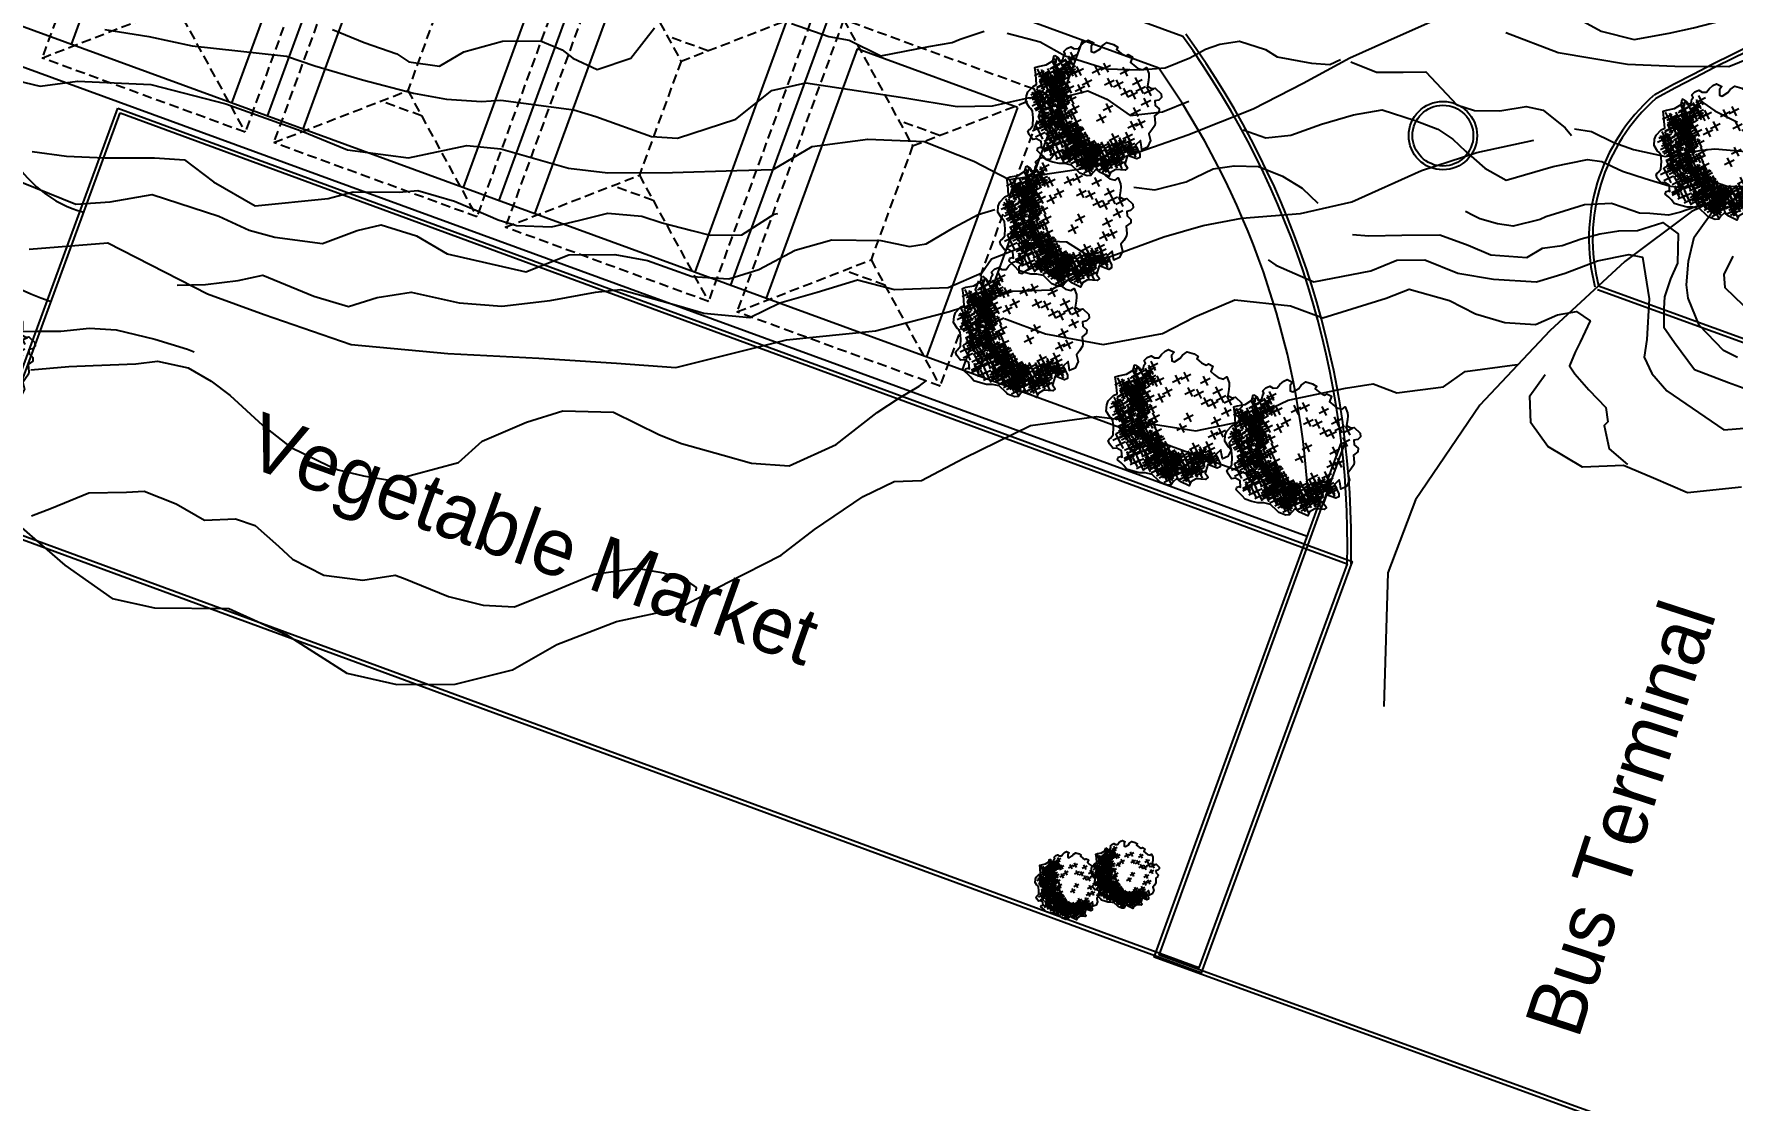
# Model space of a CAD drawing. Header units: inches. Extents: x 200 to 566, y -336 to 11.
# Drawn here: x 354.2 to 443.7, y -216.7 to -160.5 of the extents above; entities that cross this region are included whole.
import ezdxf

# ---------------------------------------------------------------- set-up
doc = ezdxf.new("R2010")
doc.units = ezdxf.units.IN
doc.header["$MEASUREMENT"] = 0
doc.linetypes.add('DASHED', pattern=[0.75, 0.5, -0.25])
doc.layers.get('0').update_dxf_attribs({"color": 31})
for name, color, linetype in [('boundary', 21, 'Continuous'), ('NEW', 7, 'Continuous'), ('retaining wall', 7, 'Continuous'), ('roof', 1, 'DASHED'), ('trees', 76, 'Continuous')]:
    doc.layers.add(name, color=color, linetype=linetype)

# ---------------------------------------------------------------- blocks, each defined once
blk = doc.blocks.new('decitree')
at = {"layer": 'boundary'}
blk.add_lwpolyline([(-4.54, 2.53), (-4.18, 2.47), (-3.98, 2.25), (-3.73, 2.5), (-3.82, 2.86), (-3.79, 3.05), (-3.98, 3.19), (-3.85, 3.55), (-3.6, 3.83), (-3.26, 3.8), (-2.93, 3.97), (-2.85, 4.33), (-2.68, 4.75), (-2.46, 5), (-1.93, 5), (-2.01, 4.66), (-1.79, 4.22), (-1.54, 4.25), (-1.21, 4.75), (-1.15, 5.08), (-0.9, 5.52), (-0.29, 5.63), (0.15, 5.58), (0.12, 5.33), (0.65, 5.19), (1.1, 5.19), (1.23, 5.38), (1.68, 5.36), (1.73, 4.86), (2.1, 4.75), (2.54, 4.66), (3.01, 4.75), (3.18, 5.05), (3.59, 4.66), (3.71, 4.44), (3.84, 4.11), (3.98, 3.61), (4.4, 3.58), (4.65, 3.75), (5.34, 3.53), (5.51, 3.25), (5.4, 2.94), (5.12, 2.72), (5.32, 2.39), (5.76, 2.25), (5.87, 1.97), (5.65, 1.53), (5.98, 0.97), (6.04, 0.78), (5.98, 0.31), (5.9, -0.11), (6.29, -0.58), (6.29, -1.22), (5.95, -1.63), (5.68, -1.25), (5.48, -0.97), (5.26, -1.52), (5.95, -2.08), (6.07, -2.33), (5.9, -2.55), (5.01, -2.63), (5.12, -3.41), (5.51, -3.63), (5.4, -3.88), (4.62, -4.19), (4.32, -4.63), (4.34, -5.02), (3.54, -5.02), (3.07, -4.91), (2.93, -5.32), (2.87, -5.63), (2.59, -5.79), (1.93, -5.85), (1.71, -5.77), (0.96, -5.52), (0.37, -5.66), (-0.1, -5.88), (-0.65, -5.99), (-1.26, -6.07), (-1.62, -5.9), (-1.93, -5.79), (-2.32, -5.68), (-2.37, -5.43), (-2.21, -5.29), (-2.07, -5.29), (-2.35, -4.82), (-2.82, -4.77), (-3.1, -4.96), (-3.57, -4.71), (-3.79, -4.49), (-3.76, -4.32), (-3.71, -4.24), (-3.62, -3.85), (-3.87, -3.24), (-4.18, -2.74), (-4.43, -2.58), (-4.57, -2.55), (-5.07, -2.24), (-5.26, -1.74), (-5.29, -1.36), (-5.09, -0.75), (-4.87, -0.47), (-5.32, 0.31), (-5.65, 0.81), (-5.43, 1.03), (-4.85, 1.45), (-4.48, 2.03), (-4.57, 2.47), (-4.54, 2.55)], dxfattribs=at)
at = {"layer": 'trees', "linetype": 'Continuous'}
for points in [[(-3.46, 3), (-2.76, 2.44)], [(-3.43, 3.39), (-2.74, 2.83)], [(-2.82, 3.08), (-3.4, 2.33)], [(-2.79, 3.47), (-3.37, 2.72)], [(-0.96, 3.22), (-0.26, 2.67)], [(-0.32, 3.3), (-0.9, 2.55)], [(-0.38, 3.78), (0.32, 3.22)], [(0.26, 3.86), (-0.32, 3.11)], [(1.29, 4.19), (1.98, 3.64)], [(1.9, 3), (1.32, 2.25)], [(1.93, 4.27), (1.35, 3.53)], [(2.68, 3.83), (3.37, 3.28)], [(3.32, 3.91), (2.73, 3.16)], [(3.21, 3.41), (3.9, 2.86)], [(3.84, 3.5), (3.26, 2.75)], [(3.93, 3.53), (4.62, 2.97)], [(4.57, 3.61), (3.98, 2.86)], [(-4.59, 2.23), (-4.33, 2.19), (-4.18, 2.01), (-4.26, 2.45), (-4.26, 2.46)], [(-4.59, 2.23), (-4.33, 2.19), (-4.18, 2.01), (-4.26, 2.45), (-4.26, 2.46)], [(-4.46, 1.92), (-3.76, 1.36)], [(-4.4, 2.06), (-3.71, 1.5)], [(-3.82, 2), (-4.4, 1.25)], [(-3.76, 2.14), (-4.35, 1.39)], [(-4.32, 1.56), (-3.62, 1)], [(-3.68, 1.64), (-4.26, 0.89)], [(-4.12, 2.44), (-3.43, 1.89)], [(-3.48, 2.53), (-4.07, 1.78)], [(-4.07, 1.81), (-3.37, 1.25)], [(-3.43, 1.89), (-4.01, 1.14)], [(-3.62, 2.64), (-2.93, 2.08)], [(-2.99, 2.72), (-3.57, 1.97)], [(-3.57, 1.67), (-2.87, 1.11)], [(-3.54, 2.19), (-2.85, 1.64)], [(-2.93, 1.75), (-3.51, 1)], [(-3.48, 2.55), (-2.79, 2)], [(-2.9, 2.28), (-3.48, 1.53)], [(-2.85, 2.64), (-3.43, 1.89)], [(-3.43, 2.03), (-2.74, 1.47)], [(-2.79, 2.11), (-3.37, 1.36)], [(-3.26, 1.86), (-2.57, 1.31)], [(-2.62, 1.94), (-3.21, 1.2)], [(-3.12, 2.39), (-2.43, 1.83)], [(-2.49, 2.47), (-3.07, 1.72)], [(-3.01, 2.14), (-2.32, 1.58)], [(-2.37, 2.22), (-2.96, 1.47)], [(-2.68, 2.19), (-1.99, 1.64)], [(-2.04, 2.28), (-2.62, 1.53)], [(-2.4, 2.47), (-1.71, 1.92)], [(-1.76, 2.55), (-2.35, 1.81)], [(-1.29, 1.89), (-0.6, 1.33)], [(-0.65, 1.97), (-1.24, 1.22)], [(0.49, 2.72), (1.18, 2.17)], [(1.12, 2.8), (0.54, 2.06)], [(1.26, 2.92), (1.96, 2.36)], [(2.15, 2.55), (2.84, 2)], [(2.79, 2.64), (2.21, 1.89)], [(2.79, 2.67), (3.48, 2.11)], [(3.43, 2.75), (2.84, 2)], [(4.15, 2.53), (4.84, 1.97)], [(4.79, 2.61), (4.21, 1.86)], [(-5.43, 0.81), (-4.73, 0.25)], [(-4.79, 0.89), (-5.37, 0.14)], [(-5.07, 0.89), (-4.37, 0.34)], [(-4.43, 0.97), (-5.01, 0.22)], [(-4.87, 0.67), (-4.18, 0.11)], [(-4.23, 0.75), (-4.82, 0)], [(-4.82, 0.56), (-4.12, 0)], [(-4.18, 0.64), (-4.76, -0.11)], [(-4.15, 0.06), (-4.73, -0.69)], [(-4.15, 0), (-4.73, -0.75)], [(-4.68, 0.59), (-3.98, 0.03)], [(-4.65, 0.5), (-3.96, -0.05)], [(-4.62, 1.22), (-3.93, 0.67)], [(-4.04, 0.67), (-4.62, -0.08)], [(-4.01, 0.59), (-4.6, -0.16)], [(-3.98, 1.31), (-4.57, 0.56)], [(-4.54, 0.78), (-3.85, 0.22)], [(-3.9, 0.86), (-4.48, 0.11)], [(-4.4, 0.03), (-3.71, -0.52)], [(-3.76, 0.11), (-4.35, -0.63)], [(-4.32, 0.45), (-3.62, -0.11)], [(-3.68, 0.53), (-4.26, -0.22)], [(-4.21, 0.45), (-3.51, -0.11)], [(-4.15, 0.53), (-3.46, -0.02)], [(-3.57, 0.53), (-4.15, -0.22)], [(-3.51, 0.61), (-4.1, -0.14)], [(-4.04, 0.89), (-3.35, 0.34)], [(-4.01, 1.14), (-3.32, 0.59)], [(-3.4, 0.97), (-3.98, 0.22)], [(-3.37, 1.22), (-3.96, 0.47)], [(-3.9, 1.36), (-3.21, 0.81)], [(-3.9, 0.03), (-3.21, -0.52)], [(-3.26, 1.45), (-3.85, 0.7)], [(-3.26, 0.11), (-3.85, -0.63)], [(-3.82, 0.45), (-3.12, -0.11)], [(-3.23, 0.03), (-3.82, -0.72)], [(-3.79, 1.39), (-3.1, 0.84)], [(-3.18, 0.53), (-3.76, -0.22)], [(-3.15, 1.47), (-3.73, 0.72)], [(-3.68, 0.53), (-2.99, -0.02)], [(-3.04, 0.61), (-3.62, -0.14)], [(-3.6, 1.2), (-2.9, 0.64)], [(-3.6, 0.97), (-2.9, 0.42)], [(-2.96, 1.28), (-3.54, 0.53)], [(-3.54, 1.25), (-2.85, 0.7)], [(-2.96, 1.06), (-3.54, 0.31)], [(-2.9, 1.33), (-3.48, 0.59)], [(-3.46, 0.34), (-2.76, -0.22)], [(-3.46, 0.09), (-2.76, -0.47)], [(-2.82, 0.42), (-3.4, -0.33)], [(-2.82, 0.17), (-3.4, -0.58)], [(-2.82, 0.03), (-3.4, -0.72)], [(-3.32, 0.7), (-2.62, 0.14)], [(-3.29, 1.2), (-2.6, 0.64)], [(-2.68, 0.78), (-3.26, 0.03)], [(-2.65, 1.28), (-3.23, 0.53)], [(-2.65, 0), (-3.23, -0.75)], [(-3.18, 0.09), (-2.49, -0.47)], [(-2.57, 0.03), (-3.15, -0.72)], [(-2.54, 0.17), (-3.12, -0.58)], [(-3.04, 0.47), (-2.35, -0.08)], [(-2.4, 0.56), (-2.99, -0.19)], [(-2.96, 0.95), (-2.26, 0.39)], [(-2.96, 0.17), (-2.26, -0.39)], [(-2.32, 1.03), (-2.9, 0.28)], [(-2.32, 0.25), (-2.9, -0.5)], [(-2.68, 0.14), (-1.99, -0.41)], [(-2.65, 0.22), (-1.96, -0.33)], [(-2.04, 0.22), (-2.62, -0.52)], [(-2.01, 0.31), (-2.6, -0.44)], [(-2.51, 0.72), (-1.82, 0.17)], [(-1.87, 0.81), (-2.46, 0.06)], [(-1.26, 0.03), (-1.85, -0.72)], [(-1.62, 1.11), (-0.93, 0.56)], [(-0.99, 1.2), (-1.57, 0.45)], [(1.35, 0.67), (2.04, 0.11)], [(1.98, 0.75), (1.4, 0)], [(3.68, 1.39), (4.37, 0.84)], [(4.32, 1.47), (3.73, 0.72)], [(3.96, 0.2), (4.65, -0.36)], [(4.59, 0.28), (4.01, -0.47)], [(4.48, 0.67), (5.18, 0.11)], [(5.12, 0.75), (4.54, 0)], [(-4.98, -0.86), (-4.29, -1.41)], [(-4.96, -1.22), (-4.26, -1.77)], [(-4.35, -0.77), (-4.93, -1.52)], [(-4.32, -1.13), (-4.9, -1.88)], [(-4.79, -0.02), (-4.1, -0.58)], [(-4.79, -0.08), (-4.1, -0.63)], [(-4.73, -0.77), (-4.04, -1.33)], [(-4.1, -0.69), (-4.68, -1.44)], [(-4.48, -1.38), (-3.79, -1.94)], [(-3.85, -1.3), (-4.43, -2.05)], [(-4.37, -0.83), (-3.68, -1.38)], [(-3.73, -0.75), (-4.32, -1.49)], [(-4.29, -1.25), (-3.6, -1.8)], [(-3.65, -1.16), (-4.23, -1.91)], [(-4.01, -0.27), (-3.32, -0.83)], [(-3.37, -0.19), (-3.96, -0.94)], [(-3.87, -0.05), (-3.18, -0.61)], [(-3.23, -1.41), (-3.82, -2.16)], [(-3.73, -0.41), (-3.04, -0.97)], [(-3.1, -0.33), (-3.68, -1.08)], [(-3.65, -0.94), (-2.96, -1.49)], [(-3.01, -0.86), (-3.6, -1.61)], [(-3.51, -0.11), (-2.82, -0.66)], [(-3.51, -0.61), (-2.82, -1.16)], [(-2.87, -0.02), (-3.46, -0.77)], [(-3.46, -0.05), (-2.76, -0.61)], [(-2.87, -0.52), (-3.46, -1.27)], [(-3.4, -0.3), (-2.71, -0.86)], [(-2.76, -0.22), (-3.35, -0.97)], [(-3.29, -0.08), (-2.6, -0.63)], [(-3.29, -1.02), (-2.6, -1.58)], [(-3.26, -1.36), (-2.57, -1.91)], [(-2.65, -0.94), (-3.23, -1.69)], [(-2.65, -1.44), (-3.23, -2.19)], [(-3.21, -0.05), (-2.51, -0.61)], [(-2.62, -1.27), (-3.21, -2.02)], [(-3.12, -0.27), (-2.43, -0.83)], [(-3.12, -0.61), (-2.43, -1.16)], [(-2.49, -0.19), (-3.07, -0.94)], [(-2.49, -0.52), (-3.07, -1.27)], [(-2.85, -0.27), (-2.15, -0.83)], [(-2.82, -0.33), (-2.12, -0.88)], [(-2.21, -0.19), (-2.79, -0.94)], [(-2.18, -0.25), (-2.76, -1)], [(-2.74, -0.11), (-2.04, -0.66)], [(-2.1, -0.02), (-2.68, -0.77)], [(-2.62, -0.22), (-1.93, -0.77)], [(-2.6, -0.8), (-1.9, -1.36)], [(-1.99, -0.14), (-2.57, -0.88)], [(-2.57, -0.72), (-1.87, -1.27)], [(-1.96, -0.72), (-2.54, -1.47)], [(-1.93, -0.63), (-2.51, -1.38)], [(-2.51, -1.19), (-1.82, -1.74)], [(-2.51, -1.41), (-1.82, -1.97)], [(-1.87, -1.11), (-2.46, -1.86)], [(-1.87, -1.33), (-2.46, -2.08)], [(-2.37, -0.83), (-1.68, -1.38)], [(-1.74, -0.75), (-2.32, -1.49)], [(-2.26, -0.16), (-1.57, -0.72)], [(-2.26, -0.88), (-1.57, -1.44)], [(-1.62, -0.08), (-2.21, -0.83)], [(-2.21, -0.72), (-1.51, -1.27)], [(-1.62, -0.8), (-2.21, -1.55)], [(-1.57, -0.63), (-2.15, -1.38)], [(-1.9, -0.05), (-1.21, -0.61)], [(-1.76, -1.41), (-1.07, -1.97)], [(-1.13, -1.33), (-1.71, -2.08)], [(-1.43, -1.33), (-0.74, -1.88)], [(-0.79, -1.25), (-1.37, -1.99)], [(-1.32, -0.63), (-0.63, -1.19)], [(-0.68, -0.55), (-1.26, -1.3)], [(-1.24, -1.16), (-0.54, -1.72)], [(-0.6, -1.08), (-1.18, -1.83)], [(1.21, -0.44), (1.9, -1)], [(1.85, -0.36), (1.26, -1.11)], [(3.59, -1.41), (3.01, -2.16)], [(4.32, -1.44), (3.73, -2.19)], [(3.98, -0.86), (4.68, -1.41)], [(4.62, -0.77), (4.04, -1.52)], [(4.29, -1.13), (4.98, -1.69)], [(4.93, -1.05), (4.34, -1.8)], [(5.15, -1.41), (4.57, -2.16)], [(-4.46, -1.69), (-3.76, -2.24)], [(-3.82, -1.61), (-4.4, -2.35)], [(-4.18, -1.83), (-3.48, -2.38)], [(-3.54, -1.74), (-4.12, -2.49)], [(-4.01, -1.91), (-3.32, -2.47)], [(-3.37, -1.83), (-3.96, -2.58)], [(-3.87, -1.49), (-3.18, -2.05)], [(-3.73, -1.94), (-3.04, -2.49)], [(-3.1, -1.86), (-3.68, -2.6)], [(-3.6, -2.35), (-2.9, -2.91)], [(-2.96, -2.27), (-3.54, -3.02)], [(-3.46, -2.27), (-2.76, -2.83)], [(-2.85, -2.91), (-3.43, -3.66)], [(-2.82, -2.19), (-3.4, -2.94)], [(-3.37, -2.72), (-2.68, -3.27)], [(-2.74, -2.63), (-3.32, -3.38)], [(-3.29, -1.52), (-2.6, -2.08)], [(-3.18, -2.96), (-2.49, -3.52)], [(-2.54, -2.88), (-3.12, -3.63)], [(-2.96, -1.94), (-2.26, -2.49)], [(-2.32, -1.86), (-2.9, -2.6)], [(-2.82, -2.55), (-2.12, -3.1)], [(-2.24, -2.91), (-2.82, -3.66)], [(-2.18, -2.47), (-2.76, -3.21)], [(-2.71, -2.19), (-2.01, -2.74)], [(-2.68, -2.83), (-1.99, -3.38)], [(-2.65, -1.91), (-1.96, -2.47)], [(-2.07, -2.1), (-2.65, -2.85)], [(-2.04, -2.74), (-2.62, -3.49)], [(-2.01, -1.83), (-2.6, -2.58)], [(-2.54, -2.38), (-1.85, -2.94)], [(-1.9, -2.3), (-2.49, -3.05)], [(-2.37, -1.66), (-1.68, -2.22)], [(-2.37, -2.55), (-1.68, -3.1)], [(-2.35, -1.83), (-1.65, -2.38)], [(-2.35, -2.69), (-1.65, -3.24)], [(-1.74, -1.58), (-2.32, -2.33)], [(-1.74, -2.47), (-2.32, -3.21)], [(-1.71, -1.74), (-2.29, -2.49)], [(-1.71, -2.6), (-2.29, -3.35)], [(-2.24, -2.55), (-1.54, -3.1)], [(-1.6, -2.47), (-2.18, -3.21)], [(-2.07, -2.22), (-1.37, -2.77)], [(-2.01, -1.66), (-1.32, -2.22)], [(-1.43, -2.13), (-2.01, -2.88)], [(-1.37, -1.58), (-1.96, -2.33)], [(-1.96, -2.08), (-1.26, -2.63)], [(-1.93, -1.61), (-1.24, -2.16)], [(-1.32, -1.99), (-1.9, -2.74)], [(-1.9, -2.41), (-1.21, -2.96)], [(-1.29, -1.52), (-1.87, -2.27)], [(-1.26, -2.33), (-1.85, -3.08)], [(-1.82, -1.99), (-1.13, -2.55)], [(-1.79, -2.49), (-1.1, -3.05)], [(-1.18, -1.91), (-1.76, -2.66)], [(-1.15, -2.41), (-1.74, -3.16)], [(-1.65, -2.55), (-0.96, -3.1)], [(-1.01, -2.47), (-1.6, -3.21)], [(-1.49, -2.35), (-0.79, -2.91)], [(-0.85, -2.27), (-1.43, -3.02)], [(-1.4, -2.58), (-0.71, -3.13)], [(-0.76, -2.49), (-1.35, -3.24)], [(-1.32, -2.96), (-0.63, -3.52)], [(-1.29, -2.13), (-0.6, -2.69)], [(-0.68, -2.88), (-1.26, -3.63)], [(-0.65, -2.05), (-1.24, -2.8)], [(-1.07, -2.41), (-0.38, -2.96)], [(-1.07, -2.55), (-0.38, -3.1)], [(-0.43, -2.33), (-1.01, -3.08)], [(-0.43, -2.47), (-1.01, -3.21)], [(-0.93, -2.1), (-0.24, -2.66)], [(-0.29, -2.02), (-0.88, -2.77)], [(-0.85, -2.22), (-0.15, -2.77)], [(-0.82, -2.24), (-0.13, -2.8)], [(-0.21, -2.13), (-0.79, -2.88)], [(-0.18, -2.16), (-0.76, -2.91)], [(-0.76, -2.58), (-0.07, -3.13)], [(-0.76, -2.96), (-0.07, -3.52)], [(-0.13, -2.49), (-0.71, -3.24)], [(-0.65, -1.66), (0.04, -2.22)], [(-0.01, -1.58), (-0.6, -2.33)], [(-0.35, -2.19), (0.35, -2.74)], [(-0.32, -2.58), (0.37, -3.13)], [(0.29, -2.1), (-0.29, -2.85)], [(0.32, -2.49), (-0.26, -3.24)], [(-0.21, -2.19), (0.49, -2.74)], [(-0.18, -2.55), (0.51, -3.1)], [(0.43, -2.1), (-0.15, -2.85)], [(0.46, -2.47), (-0.13, -3.21)], [(-0.04, -2.27), (0.65, -2.83)], [(0.6, -2.19), (0.01, -2.94)], [(0.01, -2.66), (0.71, -3.21)], [(0.62, -2.96), (0.04, -3.71)], [(0.65, -2.58), (0.07, -3.33)], [(0.65, -2.94), (0.07, -3.69)], [(0.15, -2.66), (0.85, -3.21)], [(0.79, -2.58), (0.21, -3.33)], [(0.26, -2.83), (0.96, -3.38)], [(0.29, -2.88), (0.98, -3.44)], [(0.9, -2.74), (0.32, -3.49)], [(0.49, -2.63), (1.18, -3.19)], [(1.12, -2.55), (0.54, -3.3)], [(1.23, -2.94), (0.65, -3.69)], [(0.71, -2.41), (1.4, -2.96)], [(0.73, -2.77), (1.43, -3.33)], [(1.37, -2.69), (0.79, -3.44)], [(1.23, -2.8), (1.93, -3.35)], [(1.23, -2.85), (1.93, -3.41)], [(1.23, -2.91), (1.93, -3.46)], [(1.87, -2.72), (1.29, -3.46)], [(1.87, -2.77), (1.29, -3.52)], [(1.87, -2.83), (1.29, -3.58)], [(1.65, -2.88), (2.35, -3.44)], [(2.29, -2.8), (1.71, -3.55)], [(1.9, -2.8), (2.59, -3.35)], [(2.54, -2.72), (1.96, -3.46)], [(2.54, -2.91), (1.96, -3.66)], [(2.62, -2.91), (2.04, -3.66)], [(2.79, -2.91), (2.21, -3.66)], [(2.4, -2.55), (3.09, -3.1)], [(3.04, -2.47), (2.46, -3.21)], [(3.12, -2.94), (2.54, -3.69)], [(2.9, -2.3), (3.59, -2.85)], [(2.96, -1.49), (3.65, -2.05)], [(3.54, -2.22), (2.96, -2.96)], [(3.07, -2.08), (3.76, -2.63)], [(3.09, -2.52), (3.79, -3.08)], [(3.71, -1.99), (3.12, -2.74)], [(3.73, -2.44), (3.15, -3.19)], [(3.21, -2.66), (3.9, -3.21)], [(3.84, -2.58), (3.26, -3.33)], [(3.46, -1.86), (4.15, -2.41)], [(4.09, -1.77), (3.51, -2.52)], [(3.59, -2.22), (4.29, -2.77)], [(3.62, -2.63), (4.32, -3.19)], [(4.23, -2.13), (3.65, -2.88)], [(3.68, -1.52), (4.37, -2.08)], [(4.26, -2.55), (3.68, -3.3)], [(3.71, -2.24), (4.4, -2.8)], [(3.73, -1.72), (4.43, -2.27)], [(3.73, -2.69), (4.43, -3.24)], [(4.34, -2.16), (3.76, -2.91)], [(4.37, -1.63), (3.79, -2.38)], [(4.37, -2.6), (3.79, -3.35)], [(3.98, -1.86), (4.68, -2.41)], [(4.62, -1.77), (4.04, -2.52)], [(4.04, -2.22), (4.73, -2.77)], [(4.68, -2.13), (4.09, -2.88)], [(4.15, -2.85), (4.84, -3.41)], [(4.18, -2.44), (4.87, -2.99)], [(4.79, -2.77), (4.21, -3.52)], [(4.82, -2.35), (4.23, -3.1)], [(4.32, -1.94), (5.01, -2.49)], [(4.95, -1.86), (4.37, -2.6)], [(4.51, -1.49), (5.2, -2.05)], [(4.57, -1.94), (5.26, -2.49)], [(5.2, -1.86), (4.62, -2.6)], [(4.68, -1.69), (5.37, -2.24)], [(4.68, -1.77), (5.37, -2.33)], [(5.32, -1.61), (4.73, -2.35)], [(5.32, -1.69), (4.73, -2.44)], [(4.95, -1.74), (5.65, -2.3)], [(5.59, -1.66), (5.01, -2.41)], [(5.04, -1.91), (5.73, -2.47)], [(5.68, -1.83), (5.09, -2.58)], [(-3.48, -2.99), (-2.79, -3.55)], [(-3.48, -3.66), (-2.79, -4.21)], [(-2.85, -3.58), (-3.43, -4.32)], [(-3.04, -3.21), (-2.35, -3.77)], [(-3.01, -4.02), (-2.32, -4.57)], [(-2.4, -3.13), (-2.99, -3.88)], [(-2.37, -3.94), (-2.96, -4.68)], [(-2.87, -2.99), (-2.18, -3.55)], [(-2.82, -3.3), (-2.12, -3.85)], [(-2.18, -3.21), (-2.76, -3.96)], [(-2.35, -3.38), (-1.65, -3.94)], [(-1.71, -3.3), (-2.29, -4.05)], [(-2.18, -4.02), (-1.49, -4.57)], [(-1.54, -3.94), (-2.12, -4.68)], [(-2.07, -3.24), (-1.37, -3.8)], [(-2.07, -3.55), (-1.37, -4.1)], [(-1.43, -3.16), (-2.01, -3.91)], [(-1.43, -3.46), (-2.01, -4.21)], [(-1.9, -3.74), (-1.21, -4.3)], [(-1.26, -3.66), (-1.85, -4.41)], [(-1.82, -4.13), (-1.13, -4.68)], [(-1.18, -4.05), (-1.76, -4.8)], [(-1.65, -3.41), (-0.96, -3.96)], [(-1.01, -3.33), (-1.6, -4.07)], [(-1.49, -4.21), (-0.79, -4.77)], [(-0.85, -4.13), (-1.43, -4.88)], [(-1.4, -3.63), (-0.71, -4.19)], [(-1.37, -3.35), (-0.68, -3.91)], [(-0.76, -3.55), (-1.35, -4.3)], [(-0.74, -3.27), (-1.32, -4.02)], [(-1.1, -3.91), (-0.4, -4.46)], [(-0.46, -3.82), (-1.04, -4.57)], [(-0.85, -3.1), (-0.15, -3.66)], [(-0.21, -3.02), (-0.79, -3.77)], [(-0.71, -3.88), (-0.01, -4.43)], [(-0.6, -3.38), (0.1, -3.94)], [(-0.57, -3.85), (0.12, -4.41)], [(0.04, -3.3), (-0.54, -4.05)], [(-0.51, -3.08), (0.18, -3.63)], [(0.07, -3.77), (-0.51, -4.52)], [(0.12, -2.99), (-0.46, -3.74)], [(-0.29, -3.21), (0.4, -3.77)], [(-0.26, -4.1), (0.43, -4.66)], [(-0.26, -4.35), (0.43, -4.91)], [(0.35, -3.13), (-0.24, -3.88)], [(0.37, -4.02), (-0.21, -4.77)], [(0.37, -4.27), (-0.21, -5.02)], [(-0.15, -3.41), (0.54, -3.96)], [(0.49, -3.33), (-0.1, -4.07)], [(-0.01, -3.05), (0.68, -3.6)], [(0.01, -3.02), (0.71, -3.58)], [(0.1, -3.49), (0.79, -4.05)], [(0.15, -3.35), (0.85, -3.91)], [(0.73, -3.41), (0.15, -4.16)], [(0.21, -4.02), (0.9, -4.57)], [(0.26, -3.91), (0.96, -4.46)], [(0.85, -3.94), (0.26, -4.68)], [(0.51, -3.69), (1.21, -4.24)], [(0.54, -3.16), (1.23, -3.71)], [(0.54, -3.96), (1.23, -4.52)], [(1.15, -3.6), (0.57, -4.35)], [(0.57, -4.1), (1.26, -4.66)], [(0.6, -3.02), (1.29, -3.58)], [(1.18, -3.08), (0.6, -3.82)], [(1.18, -3.88), (0.6, -4.63)], [(0.6, -4.43), (1.29, -4.99)], [(0.62, -3.3), (1.32, -3.85)], [(1.21, -4.02), (0.62, -4.77)], [(1.23, -4.35), (0.65, -5.1)], [(1.26, -3.21), (0.68, -3.96)], [(0.9, -4.05), (1.6, -4.6)], [(0.93, -3.24), (1.62, -3.8)], [(1.54, -3.96), (0.96, -4.71)], [(1.04, -3.66), (1.73, -4.21)], [(1.1, -3.55), (1.79, -4.1)], [(1.68, -3.58), (1.1, -4.32)], [(1.73, -3.46), (1.15, -4.21)], [(1.21, -3.33), (1.9, -3.88)], [(1.85, -3.24), (1.26, -3.99)], [(1.32, -4.38), (2.01, -4.93)], [(1.37, -3.13), (2.07, -3.69)], [(1.96, -4.3), (1.37, -5.05)], [(1.4, -4.16), (2.1, -4.71)], [(2.01, -3.05), (1.43, -3.8)], [(1.43, -3.66), (2.12, -4.21)], [(2.04, -4.07), (1.46, -4.82)], [(2.07, -3.58), (1.48, -4.32)], [(1.57, -4.32), (2.26, -4.88)], [(2.21, -4.24), (1.62, -4.99)], [(1.68, -3.38), (2.37, -3.94)], [(1.68, -3.66), (2.37, -4.21)], [(1.71, -3.08), (2.4, -3.63)], [(2.32, -3.3), (1.73, -4.05)], [(2.32, -3.58), (1.73, -4.32)], [(2.35, -2.99), (1.76, -3.74)], [(1.9, -2.99), (2.59, -3.55)], [(1.9, -3.58), (2.59, -4.13)], [(1.93, -4.3), (2.62, -4.85)], [(1.93, -4.38), (2.62, -4.93)], [(2.54, -3.49), (1.96, -4.24)], [(1.98, -2.99), (2.68, -3.55)], [(1.98, -3.96), (2.68, -4.52)], [(2.57, -4.21), (1.98, -4.96)], [(2.57, -4.3), (1.98, -5.05)], [(2.62, -3.88), (2.04, -4.63)], [(2.1, -3.99), (2.79, -4.55)], [(2.12, -3.52), (2.82, -4.07)], [(2.15, -2.99), (2.84, -3.55)], [(2.15, -3.27), (2.84, -3.82)], [(2.73, -3.91), (2.15, -4.66)], [(2.76, -3.44), (2.18, -4.19)], [(2.79, -3.19), (2.21, -3.94)], [(2.23, -3.66), (2.93, -4.21)], [(2.87, -3.58), (2.29, -4.32)], [(2.32, -4.02), (3.01, -4.57)], [(2.96, -3.94), (2.37, -4.68)], [(2.4, -3.96), (3.09, -4.52)], [(3.04, -3.88), (2.46, -4.63)], [(2.48, -3.02), (3.18, -3.58)], [(2.51, -4.38), (3.21, -4.93)], [(3.15, -4.3), (2.57, -5.05)], [(2.73, -3.58), (3.43, -4.13)], [(3.37, -3.49), (2.79, -4.24)], [(2.82, -3.35), (3.51, -3.91)], [(3.46, -3.27), (2.87, -4.02)], [(2.93, -3.94), (3.62, -4.49)], [(3.57, -3.85), (2.98, -4.6)], [(3.07, -3.1), (3.76, -3.66)], [(3.09, -3.69), (3.79, -4.24)], [(3.71, -3.02), (3.12, -3.77)], [(3.73, -3.6), (3.15, -4.35)], [(3.26, -3.6), (3.96, -4.16)], [(3.29, -3.91), (3.98, -4.46)], [(3.29, -4.21), (3.98, -4.77)], [(3.29, -4.24), (3.98, -4.8)], [(3.9, -3.52), (3.32, -4.27)], [(3.93, -3.82), (3.34, -4.57)], [(3.93, -4.13), (3.34, -4.88)], [(3.93, -4.16), (3.34, -4.91)], [(3.59, -3.69), (4.29, -4.24)], [(3.59, -4.21), (4.29, -4.77)], [(3.65, -3.33), (4.34, -3.88)], [(4.23, -3.6), (3.65, -4.35)], [(4.23, -4.13), (3.65, -4.88)], [(4.29, -3.24), (3.71, -3.99)], [(3.76, -3.08), (4.45, -3.63)], [(4.4, -2.99), (3.82, -3.74)], [(3.82, -3.19), (4.51, -3.74)], [(3.82, -3.3), (4.51, -3.85)], [(4.45, -3.1), (3.87, -3.85)], [(4.45, -3.21), (3.87, -3.96)], [(3.98, -3.49), (4.68, -4.05)], [(4.62, -3.41), (4.04, -4.16)], [(4.18, -3.13), (4.87, -3.69)], [(4.82, -3.05), (4.23, -3.8)], [(4.4, -3.35), (5.09, -3.91)], [(5.04, -3.27), (4.45, -4.02)], [(-1.9, -4.66), (-1.21, -5.21)], [(-1.87, -4.71), (-1.18, -5.27)], [(-1.26, -4.57), (-1.85, -5.32)], [(-1.24, -4.63), (-1.82, -5.38)], [(-1.79, -4.85), (-1.1, -5.41)], [(-1.15, -4.77), (-1.74, -5.52)], [(-1.18, -4.93), (-0.49, -5.49)], [(-0.54, -4.85), (-1.13, -5.6)], [(-0.93, -4.68), (-0.24, -5.24)], [(-0.29, -4.6), (-0.88, -5.35)], [(-0.54, -5.02), (0.15, -5.57)], [(0.1, -4.93), (-0.49, -5.68)], [(-0.01, -4.57), (0.68, -5.13)], [(0.01, -4.82), (0.71, -5.38)], [(0.62, -4.49), (0.04, -5.24)], [(0.65, -4.74), (0.07, -5.49)], [(0.57, -4.57), (1.26, -5.13)], [(1.21, -4.49), (0.62, -5.24)], [(0.79, -4.8), (1.48, -5.35)], [(1.43, -4.71), (0.85, -5.46)], [(0.85, -4.71), (1.54, -5.27)], [(1.48, -4.63), (0.9, -5.38)], [(1.32, -4.82), (2.01, -5.38)], [(1.96, -4.74), (1.37, -5.49)], [(1.57, -4.6), (2.26, -5.16)], [(2.21, -4.52), (1.62, -5.27)], [(1.62, -4.88), (2.32, -5.43)], [(2.26, -4.8), (1.68, -5.54)], [(1.93, -4.68), (2.62, -5.24)], [(2.57, -4.6), (1.98, -5.35)], [(2.12, -4.71), (2.82, -5.27)], [(2.76, -4.63), (2.18, -5.38)], [(2.18, -5.05), (2.87, -5.6)], [(2.82, -4.96), (2.23, -5.71)]]:
    blk.add_lwpolyline(points, dxfattribs=at)

msp = doc.modelspace()

# ---------------------------------------------------------------- linework, layer by layer
for points in [[(469.855, -134.044), (468.709, -135.723), (468.492, -136.814), (468.802, -137.623), (469.298, -139.267), (469.997, -143.874), (469.205, -145.576), (469.55, -150.059), (469.386, -154.012), (468.922, -158.372), (467.178, -160.864), (464.389, -162.349), (460.482, -163.08), (456.379, -164.497), (451.112, -165.616), (448.495, -166.517), (445.051, -168.209), (441.582, -169.875), (438.097, -172.504), (434.142, -176.149), (430.442, -180.071), (427.055, -185.055), (425.602, -188.913), (425.392, -195.956)], [(428.245, -156.472), (428.281, -157.587), (429.681, -158.744), (431.122, -158.888), (432.507, -158.399), (433.694, -158.443), (434.788, -159.222), (436.844, -160.351), (438.591, -160.797), (440.431, -160.457), (441.717, -160.172), (443.279, -159.783), (444.593, -159.877), (445.683, -160.301), (446.673, -160.853)], [(351.223, -162.455), (354.541, -163.247), (356.509, -162.983), (360.377, -163.164), (364.329, -164.18), (368.311, -165.602), (370.746, -166.602), (373.959, -167.04), (377.035, -166.389), (378.831, -166.556), (382.403, -167.575), (384.477, -167.817), (387.888, -167.797), (391.272, -167.702), (393.191, -167.641), (395.251, -166.438), (398.178, -166.042), (401.16, -166.177), (403.772, -167.201), (405.625, -168.178), (410.014, -167.52), (412.482, -166.721), (415.049, -165.82), (418.497, -164.457), (421.136, -163.1), (423.598, -161.768), (426.264, -160.563), (427.974, -159.818)], [(369.951, -160.272), (371.625, -160.946), (373.349, -161.545), (373.985, -161.972), (375.604, -162.191), (376.885, -161.449), (378.926, -160.88), (380.922, -160.869), (382.064, -161.344), (382.624, -161.771), (383.918, -162.372), (385.681, -161.779), (386.929, -160.176)], [(394.152, -159.958), (396.129, -160.631), (397.192, -160.828), (398.867, -161.654), (401.389, -161.159), (402.625, -160.949), (403.052, -160.769), (404.311, -160.357)], [(357.948, -160.263), (360.276, -160.63), (362.555, -161.124), (367.539, -161.679), (369.035, -162.177), (371.543, -162.923), (374.229, -163.618), (375.975, -163.937), (377.821, -164.054), (378.831, -163.997), (382.676, -164.508), (383.842, -164.856), (386.783, -165.903), (388.148, -165.997), (391.22, -164.991), (393.125, -163.486), (394.915, -163.07), (400.127, -163.877), (402.885, -164.317), (404.754, -164.282), (406.644, -163.866), (408.488, -163.83), (409.773, -163.493), (410.788, -163.944), (412.008, -164.798), (413.724, -164.611), (415.108, -164.046)], [(405.525, -160.451), (407.272, -160.923), (408.593, -161.65), (410.772, -162.347), (412.49, -162.388), (413.853, -162.279), (415.162, -161.765), (415.991, -161.305), (416.746, -161.047), (417.78, -160.889), (419.148, -161.312), (419.758, -161.714), (421.58, -162.033), (422.54, -162.104), (423.094, -161.847)], [(431.819, -160.43), (434.582, -161.478), (438.225, -162.091), (440.726, -162.204), (443.58, -162.213), (445.919, -161.263)], [(423.651, -161.971), (424.994, -162.521), (426.409, -162.513), (427.596, -162.506), (429.229, -164.245), (430.166, -164.544), (431.505, -164.561), (432.892, -164.325), (433.778, -164.523), (434.948, -165.454), (435.281, -165.857)], [(417.977, -165.55), (419.168, -165.974), (420.48, -165.84), (422.091, -165.248), (423.778, -164.757), (425.291, -164.495), (427.04, -165.068), (428.231, -165.517), (429.019, -166.045), (429.682, -166.674), (430.701, -167.581), (431.843, -168.207), (434.311, -167.484), (436.126, -167.119), (436.885, -167.216), (437.976, -167.742), (439.166, -168.115), (440.433, -168.514), (441.217, -168.636), (441.896, -168.429), (442.652, -168.248), (443.488, -168.522), (444.347, -168.542)], [(442.209, -164.121), (442.844, -164.548), (444.037, -165.149)], [(435.429, -165.502), (436.339, -165.649), (437.506, -166.225), (438.545, -166.599), (440.241, -166.969), (442.157, -166.629), (442.838, -166.549), (444.658, -166.716)], [(353.97, -171.841), (358.11, -171.513), (358.11, -171.513), (363.368, -174.195), (366.36, -175.293), (370.949, -176.863), (376.032, -177.341), (380.834, -177.592), (384.929, -177.847), (388.064, -178.083), (393.886, -176.631), (398.579, -176.148), (402.485, -175.138), (405.809, -174.055), (407.854, -173.993), (410.592, -172.381), (413.788, -171.198), (415.853, -170.603), (417.895, -170.212), (421, -169.966), (423.696, -169.343), (427.368, -167.701), (430.288, -166.747), (433.288, -166.097)], [(354.12, -166.696), (355.942, -166.939), (357.965, -167.029), (360.568, -167.04), (362.16, -167.132), (363.688, -168.289), (365.874, -169.569), (369.736, -169.167), (371.046, -168.83), (373.472, -168.842), (374.456, -168.76), (376.382, -169.307), (377.524, -169.782), (378.691, -170.307), (379.654, -170.606), (381.499, -170.671), (382.936, -170.334), (384.473, -169.945), (386.268, -170.112), (387.333, -170.461), (388.903, -170.858), (389.865, -171.105), (391.533, -171.096), (393.24, -169.997), (393.441, -169.97)], [(352.16, -167.746), (356.422, -169.471), (358.241, -169.359), (360.46, -168.966), (363.959, -170.112), (365.558, -170.838), (366.926, -171.21), (369.431, -171.551), (371.268, -170.856), (372.529, -170.57), (374.379, -171.143), (376.005, -172.096), (380.158, -173.035), (382.423, -172.136), (384.848, -172.122), (386.569, -172.442), (388.927, -173.29), (390.848, -173.405), (392.435, -172.915), (394.344, -171.891), (396.284, -171.348), (398.861, -171.384), (400.38, -171.705), (401.263, -171.573), (402.72, -170.703), (404.001, -170.012), (404.883, -169.754)], [(412.197, -168.572), (413.309, -168.718), (414.972, -168.303), (416.38, -167.611), (417.49, -167.453), (418.779, -167.496), (420.046, -167.996), (421.088, -168.623), (421.904, -169.429)], [(444.029, -177.562), (443.293, -177.186), (442.018, -175.851), (441.423, -174.436), (441.341, -173.727), (441.455, -172.485), (441.746, -171.217), (442.942, -169.538), (442.184, -169.492), (441.027, -169.903), (440.397, -170.059), (439.411, -169.963), (438.855, -169.941), (437.994, -169.642), (437.386, -169.443), (435.972, -169.501), (434.889, -169.837), (433.933, -170.146), (433.631, -170.275), (432.195, -170.637), (431.385, -170.515), (430.448, -170.242), (430.093, -170.067), (429.687, -169.866)], [(423.738, -171.065), (424.598, -171.137), (426.34, -171.101), (428.335, -171.09), (429.83, -171.639), (431.022, -172.139), (432.918, -172.28), (433.746, -171.794), (434.78, -171.661), (435.787, -171.301), (436.77, -171.042), (437.778, -170.884), (438.763, -170.854), (440.097, -170.441), (440.911, -171.044), (440.875, -172.589), (440.504, -173.402), (440.185, -174.367), (440.141, -174.975), (440.15, -175.963), (440.713, -176.77), (441.762, -178.183), (443.562, -178.881), (444.322, -179.156)], [(361.771, -173.748), (363.262, -173.714), (364.978, -173.502), (366.289, -173.215), (368.978, -174.315), (370.803, -174.862), (372.314, -174.397), (374.105, -174.109), (376.637, -174.677), (378.887, -174.842), (381.436, -174.548), (383.832, -174.104), (385.144, -173.97), (388.209, -174.839), (389.527, -175.212), (391.954, -175.451), (393.538, -174.682), (395.503, -174.114), (397.644, -173.468), (399.594, -173.964), (402.422, -173.872), (404.183, -173.102), (404.706, -172.364), (407.172, -171.387), (408.663, -171.455), (410.239, -172.459)], [(419.281, -172.408), (419.687, -172.684), (421.691, -173.56), (424.691, -172.985), (426.075, -172.42), (427.539, -172.412), (429.289, -173.111), (431.161, -173.43), (433.435, -173.569), (434.946, -173.104), (436.657, -172.461), (438.295, -172.123), (439.029, -172.271), (439.378, -174.472), (439.247, -176.601), (439.105, -177.539), (439.517, -178.398), (440.308, -179.305), (443.308, -181.365), (445.478, -181.201)], [(443.776, -172.218), (443.305, -173.184), (443.362, -173.867), (444.331, -174.799)], [(405.393, -175.502), (407.548, -176.3), (410.585, -176.865), (413.711, -176.29), (415.42, -175.419), (417.533, -174.521), (420.466, -174.833), (422.164, -175.457), (425.513, -174.425), (426.721, -173.962), (428.848, -174.558), (430.219, -175.259), (431.763, -175.706), (433.381, -175.824), (434.538, -175.311), (435.546, -175.128), (436.258, -175.63), (435.738, -176.748), (435.466, -177.281), (435.169, -177.992), (435.451, -178.421), (436.192, -179.253), (437.084, -180.185), (437.193, -180.944), (436.993, -181.148), (437.257, -182.362), (438.224, -183.193)], [(352.396, -176.183), (354.367, -176.172), (355.63, -176.165), (357.145, -176.004), (358.56, -176.097), (360.587, -176.593), (362.31, -177.115), (362.665, -177.265)], [(352.643, -185.734), (355.854, -188.502), (358.348, -190.262), (360.576, -190.755), (364.493, -190.784), (367.513, -192.16), (370.716, -194.193), (373.349, -194.786), (376.431, -194.768), (379.455, -194.016), (381.791, -192.686), (384.937, -191.477), (388.214, -190.774), (390.777, -189.417), (393.618, -187.982), (395.373, -186.629), (397.932, -184.892), (399.566, -184.097), (401.005, -184.039), (403.242, -182.861), (406.762, -181.143), (410.243, -180.667), (412.342, -180.934), (415.478, -181.423), (418.099, -180.876), (420.337, -179.799), (423.362, -179.174), (424.824, -178.938), (426.066, -179.412), (428.538, -179.094), (429.667, -178.302), (432.416, -177.932)], [(354.058, -178.201), (356.053, -178.037), (357.341, -177.979), (359.589, -177.89), (360.725, -177.757), (362.345, -178.103), (363.565, -178.805), (364.558, -179.56), (366.266, -181.121), (367.743, -182.278), (369.8, -183.28), (370.256, -183.48), (371.598, -183.801), (373.066, -184.046), (376.594, -183.089), (377.846, -181.967), (380.185, -180.965), (382.1, -180.372), (384.778, -180.433), (387.19, -181.635), (388.356, -182.084), (390.56, -182.705), (392.055, -183.127), (394.026, -183.268), (396.516, -182.139), (397.795, -181.144), (398.672, -180.455), (399.852, -179.688), (400.881, -179.074), (401.282, -178.768)], [(444.246, -184.399), (441.395, -184.694), (439.595, -183.919), (438.023, -183.244), (435.852, -183.333), (434.023, -182.254), (433.127, -180.993), (433.088, -179.574), (433.886, -178.455)], [(354.085, -185.903), (355.142, -185.492), (357.105, -184.695), (359.101, -184.658), (360.035, -184.602), (361.709, -185.277), (363.208, -186.129), (364.85, -186.069), (365.889, -186.418), (367.113, -187.501), (367.852, -188.18), (369.503, -189.032), (371.552, -189.299), (373.267, -189.036), (373.698, -189.185), (376.082, -190.16), (377.906, -190.605), (379.549, -190.697), (381.637, -189.849), (383.751, -188.976), (385.996, -188.659), (387.413, -188.904), (388.706, -189.378), (389.138, -189.68), (389.114, -189.857)]]:
    msp.add_lwpolyline(points)
at = {"layer": 'retaining wall'}
for p, q in [((372.867, -147.452), (366.518, -164.828)), ((360.99, -147.904), (356.186, -161.054)), ((369.444, -150.992), (364.64, -164.142)), ((385.077, -151.913), (378.729, -169.289)), ((373.201, -152.365), (368.397, -165.515)), ((381.654, -155.453), (376.85, -168.603)), ((397.288, -156.374), (390.94, -173.75)), ((385.412, -156.826), (380.607, -169.976)), ((393.865, -159.914), (389.061, -173.064)), ((409.498, -160.835), (403.15, -178.211)), ((397.622, -161.287), (392.818, -174.437)), ((406.076, -164.375), (401.272, -177.525))]:
    msp.add_line(p, q, dxfattribs=at)
for points in [[(414.785, -160.637), (363.101, -141.755)], [(413.517, -162.303), (360.656, -142.991)], [(422.029, -185.108), (353.32, -160.006)], [(421.346, -186.988), (352.633, -161.885)], [(406.076, -164.375), (397.622, -161.287)], [(436.71, -173.782), (461.096, -182.643), (447.004, -221.426), (413.284, -209.174), (423.149, -182.026)], [(436.641, -173.97), (460.84, -182.763), (446.885, -221.17), (413.541, -209.054), (423.337, -182.094)]]:
    msp.add_lwpolyline(points, dxfattribs=at)
for points in [[(358.648, -164.409), (423.713, -188.306), (415.75, -209.985), (350.686, -186.088)], [(358.767, -164.666), (423.456, -188.425), (415.631, -209.729), (350.942, -185.969)]]:
    msp.add_lwpolyline(points, close=True, dxfattribs=at)
for radius in [1.804, 1.604]:
    msp.add_circle((428.499, -165.86), radius, dxfattribs=at)
for centre, radius, start, end in [((498.734, -272.422), 123.724, 84.21659, 118.53303), ((498.734, -272.422), 123.524, 84.21659, 118.53303), ((358.44, -163.944), 11.161, 163.18664, 252.68595), ((377.856, -187.407), 45.611, 358.72043, 35.93895), ((377.856, -187.407), 45.811, 358.72043, 35.93895), ((358.44, -163.944), 6.161, 160.47706, 255.0066), ((377.856, -187.407), 43.611, 3.32623, 35.14396), ((446.275, -171.304), 10.081, 131.47615, 194.52656), ((446.275, -171.304), 9.881, 131.47615, 194.52656)]:
    msp.add_arc(centre, radius, start, end, dxfattribs=at)
at = {"layer": 'roof'}
for p, q in [((360.275, -146.365), (354.647, -161.769)), ((370.983, -150.277), (365.355, -165.681)), ((372.486, -150.826), (366.858, -166.23)), ((383.193, -154.738), (377.566, -170.142)), ((384.696, -155.287), (379.069, -170.691)), ((384.696, -155.287), (388.334, -161.939)), ((376.124, -157.478), (373.928, -163.49)), ((354.647, -161.769), (361.717, -159.029)), ((361.717, -159.029), (365.355, -165.681)), ((388.334, -161.939), (395.404, -159.199)), ((395.404, -159.199), (389.776, -174.603)), ((396.907, -159.748), (391.279, -175.152)), ((396.907, -159.748), (400.545, -166.4)), ((388.334, -161.939), (386.138, -167.951)), ((366.858, -166.23), (373.928, -163.49)), ((373.928, -163.49), (377.566, -170.142)), ((400.545, -166.4), (407.615, -163.66)), ((407.615, -163.66), (401.987, -179.064)), ((400.545, -166.4), (398.349, -172.412)), ((379.069, -170.691), (386.138, -167.951)), ((386.138, -167.951), (389.776, -174.603)), ((391.279, -175.152), (398.349, -172.412)), ((398.349, -172.412), (401.987, -179.064))]:
    msp.add_line(p, q, dxfattribs=at)
for points in [[(407.615, -163.66), (396.907, -159.748)], [(389.748, -161.391), (387.607, -160.609)], [(365.355, -165.681), (354.647, -161.769)], [(374.655, -164.82), (372.514, -164.038)], [(401.959, -165.852), (399.817, -165.07)], [(377.566, -170.142), (366.858, -166.23)], [(386.866, -169.281), (384.724, -168.499)], [(389.776, -174.603), (379.069, -170.691)], [(399.076, -173.742), (396.935, -172.96)], [(401.987, -179.064), (391.279, -175.152)]]:
    msp.add_lwpolyline(points, dxfattribs=at)

# ---------------------------------------------------------------- block references
at = {"layer": 'NEW', "rotation": 334.4076369476851}
for p, xscale, yscale, zscale in [((409.838, -164.179), 0.5999999999999943, 0.6000000000000227, 0.6), ((442.953, -166.476), 0.5999999999999943, 0.6000000000000227, 0.6), ((408.354, -170.001), 0.5999999999999943, 0.6000000000000227, 0.6), ((406.024, -175.822), 0.5999999999999943, 0.6000000000000227, 0.6), ((350.466, -177.286), 0.5999999999999943, 0.6000000000000227, 0.6), ((414.075, -180.48), 0.5999999999999943, 0.6000000000000227, 0.6), ((420.325, -182.067), 0.5999999999999943, 0.6000000000000227, 0.6), ((408.667, -205.274), 0.3000000000000114, 0.2999999999999545, 0.3), ((411.63, -204.684), 0.3000000000000114, 0.2999999999999545, 0.3)]:
    msp.add_blockref('decitree', p, dxfattribs=dict(at, xscale=xscale, yscale=yscale, zscale=zscale))

# ---------------------------------------------------------------- texts
at = {"layer": 'NEW', "char_height": 3, "width": 75.4467, "attachment_point": 1}
for s, insert, rotation in [('{\\fCityBlueprint|b0|i0|c2|p2;Vegetable Market}', (366.255, -180.393), 340.27317), ('{\\fCityBlueprint|b0|i0|c2|p2;Bus Terminal}', (432.778, -212.615), 72)]:
    msp.add_mtext(s, dxfattribs=dict(at, insert=insert, rotation=rotation))

doc.saveas('drawing.dxf')
